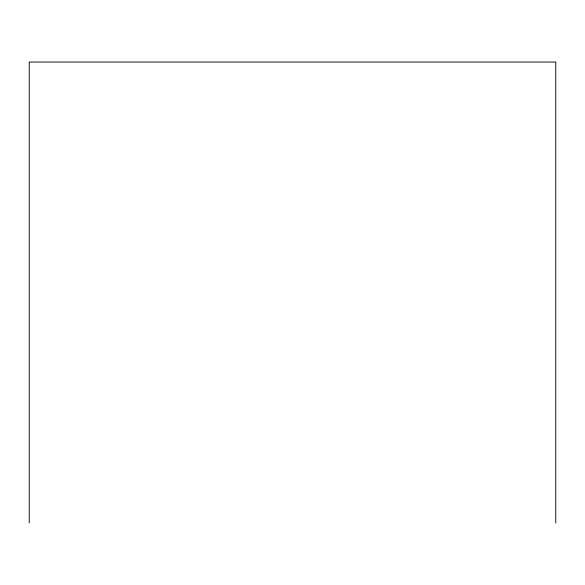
<?xml version="1.0" encoding="UTF-8"?>
<svg xmlns="http://www.w3.org/2000/svg" width="585" height="585" viewBox="0 0 585 585"><rect width="100%" height="100%" fill="white"/><g stroke="black" fill="none" stroke-linecap="round" stroke-linejoin="round"><path stroke-width="0.88" d="M555.75 522.953L555.75 62.047L29.25 62.047L29.25 522.953"/></g></svg>
